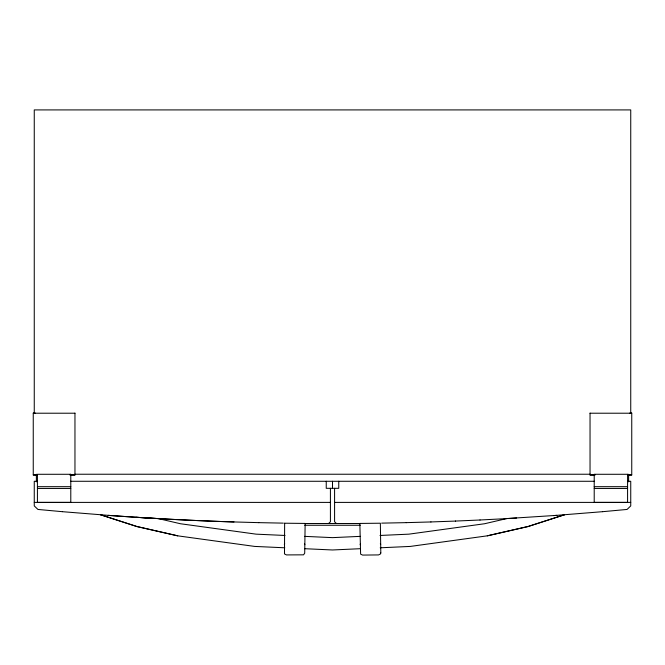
<?xml version="1.0" encoding="UTF-8"?>
<svg xmlns="http://www.w3.org/2000/svg" width="665" height="665" viewBox="0 0 665 665"><rect width="100%" height="100%" fill="white"/><g stroke="black" fill="none" stroke-linecap="round" stroke-linejoin="round"><path stroke-width="1" d="M360.172 544.702L360.463 543.729M284.321 544.485L284.645 543.521M328.577 523.513L330.414 521.759L330.414 488.318M506.697 518.592L484.552 523.746L408.917 534.153L379.998 535.466M487.295 535.832L528.185 526.481L564.469 514.768L528.185 526.481L487.295 535.832L410.288 546.422L380.214 547.794M602.606 511.684L627.062 509.44L630.744 505.915L630.744 481.277L627.635 481.277M602.581 511.684L553.579 515.599M556.755 515.358L504.511 518.725M516.555 518.002L508.235 518.5M479.964 519.997L504.619 518.725M360.38 536.364L332.5 537.636L304.62 536.364M360.505 548.692L332.5 549.972L304.495 548.692M455.4 521.069L480.088 519.997M430.829 521.95L455.55 521.069M406.257 522.64L430.995 521.95M381.668 523.131L406.44 522.64M33.25 413.098L35.287 413.098M629.713 413.098L631.75 413.098M74.962 413.214L33.25 413.214L33.25 474.901L37.423 474.901M590.038 413.214L631.75 413.214L631.75 474.901L627.577 474.901M74.738 474.236L590.262 474.236M70.789 474.901L74.962 474.901M590.038 474.901L594.211 474.901M33.25 475.01L37.323 475.01M69.875 475.01L74.962 475.01L74.962 413.098M595.125 475.01L590.038 475.01L590.038 413.098M627.677 475.01L631.75 475.01M37.365 481.277L34.256 481.277L34.256 505.915L37.938 509.44L62.394 511.684M70.498 481.277L594.502 481.277M37.423 486.68L70.789 486.68M594.211 486.68L627.577 486.68M37.423 488.443L70.789 488.443M594.211 488.443L627.577 488.443M34.256 502.399L330.414 502.399M334.586 502.399L630.744 502.399M304.628 523.521L360.372 523.521M304.736 525.267L360.264 525.267M258.56 522.64L283.332 523.131M108.245 515.358L135.943 517.262A3082.79 3082.79 0 0 0 234.005 521.95L258.743 522.64M285.002 535.466L256.083 534.153L180.448 523.746L158.303 518.592M284.786 547.794L254.712 546.422L177.705 535.832L136.799 526.53L100.531 514.768L136.815 526.481L177.705 535.832M156.765 518.5L135.943 517.262M62.419 511.684L111.421 515.599A3082.608 3082.608 0 0 0 234.005 521.95M336.424 523.513L334.586 521.759L334.586 488.318M380.355 543.521L380.679 544.485M304.537 543.729L304.828 544.702M630.744 412.998L630.744 109.916L34.256 109.916L34.256 412.998M628.625 474.236L628.625 481.851M338.759 481.277L338.759 488.318L326.241 488.318L326.241 481.277M332.5 481.277L332.5 488.318M36.376 474.236L36.376 481.851M284.637 523.214L284.487 553.928L286.449 554.918L303.539 554.834L304.703 553.18L305.144 523.43L284.637 523.214M380.804 552.964L380.513 553.928L378.551 554.918L362.608 555.084L360.613 554.136L359.856 523.43L380.363 523.214L380.804 552.964M70.789 474.286L37.423 474.286L37.423 502.408L70.789 502.408L70.789 474.286M627.577 474.286L594.211 474.286L594.211 502.408L627.577 502.408L627.577 474.286"/></g></svg>
